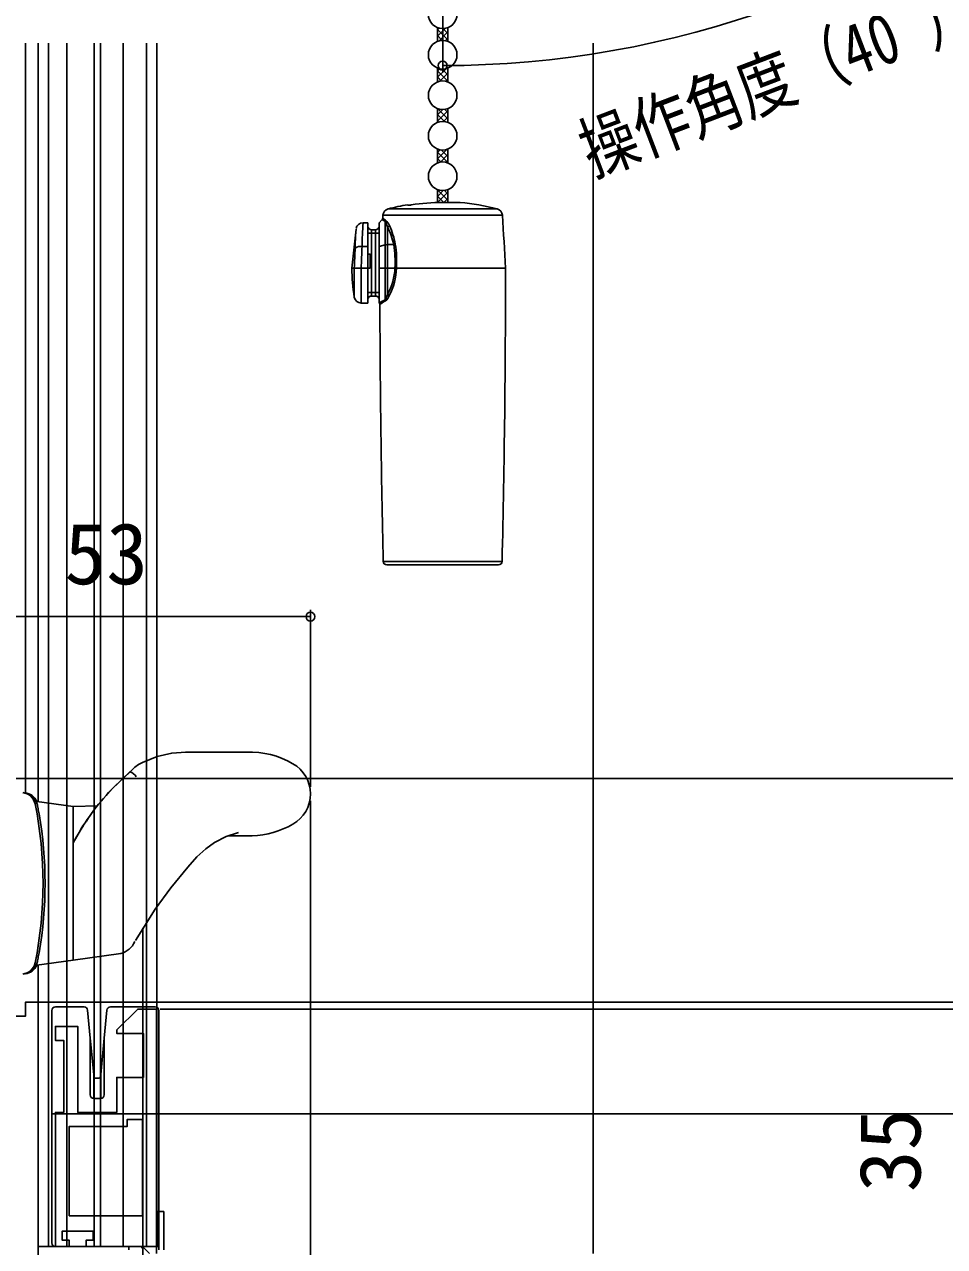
# Model space of a CAD drawing. Units: millimetres, scale not verified. Extents: x -525 to 525, y -785 to 780.
# Drawn here: x -242 to -110.2, y 48.3 to 223.3 of the extents above; entities that cross this region are included whole.
import ezdxf
from ezdxf.enums import TextEntityAlignment as Align

# ---------------------------------------------------------------- set-up
doc = ezdxf.new("R2010")
doc.units = ezdxf.units.MM
doc.header["$LTSCALE"] = 4
for name, color, linetype in [('0-3_YKK_11', 7, 'Continuous'), ('0-4_YKK_11E', 7, 'Continuous'), ('0-5_YKK_12', 2, 'Continuous'), ('0-6_YKK_13', 4, 'Continuous'), ('0-8_YKK_D', 6, 'Continuous'), ('0-A_YSS_K', 3, 'Continuous')]:
    doc.layers.add(name, color=color, linetype=linetype)
doc.styles.add('ＭＳ ゴシック', font='')
doc.styles.get('ＭＳ ゴシック').set_extended_font_data('MS Gothic')

msp = doc.modelspace()

# ---------------------------------------------------------------- linework, layer by layer
at = {"layer": '0-3_YKK_11'}
msp.add_lwpolyline([(-354, 27.3), (-293.4, 27.3), (-293.4, -0.7), (-290, -0.7), (-290, 1.2), (-290.5, 1.7), (-291, 2.2), (-291, 27.3), (-240, 27.3), (-240, 28.8), (-227.5, 28.8), (-227.5, 27.3), (-225, 27.3), (-225, 31.3), (-240, 31.3), (-240, 83.3), (-241.8, 83.3), (-241.8, 81.3), (-250, 81.3), (-250, 78)], dxfattribs=at)
at = {"layer": '0-4_YKK_11E'}
msp.add_lwpolyline([(-224.031, 47.3), (-225.031, 48.3), (-233.131, 48.3), (-233.131, 49.2), (-232.131, 49.2), (-232.131, 50.5), (-236.531, 50.5), (-236.531, 49.2), (-235.531, 49.2), (-235.531, 48.3), (-237.531, 48.3), (-237.531, 67.5), (-236.331, 67.5), (-236.331, 77.8), (-237.531, 77.8), (-237.531, 79.8), (-234.331, 79.8), (-234.331, 67.5), (-228.731, 67.5), (-228.731, 72.5), (-224.931, 72.5), (-224.931, 78.8), (-228.731, 78.8), (-228.731, 79.3), (-225.731, 82.3), (-223.031, 82.3), (-223.031, 47.3)], dxfattribs=at)
msp.add_lwpolyline([(-225.031, 52.7), (-225.031, 66.5), (-227.231, 66.5), (-227.231, 65.5), (-235.531, 65.5), (-235.531, 52.7)], close=True, dxfattribs=at)
at = {"layer": '0-5_YKK_12'}
for p, q in [((-241.8, 220.627), (-241.8, 113.23)), ((-240, 220.627), (-240, 112.003)), ((-238.5, 220.627), (-238.5, 48.3)), ((-235.9, 220.627), (-235.9, 48.3)), ((-231.95, 220.627), (-231.95, 48.3)), ((-231.05, 220.627), (-231.05, 48.3)), ((-227.8, 220.627), (-227.8, 48.3)), ((-224.5, 220.627), (-224.5, 48.3)), ((-223.003, 220.627), (-223, 48.3)), ((-225, 30.8), (-225, 93.882)), ((-240, 88.597), (-240, 82.8)), ((-240, 88.597), (-240, 72.23)), ((-239.999, 88.597), (-239.998, 48.306)), ((-241.8, 87.39), (-241.8, 87.37)), ((-223, 48.3), (-240, 48.3))]:
    msp.add_line(p, q, dxfattribs=at)
at = {"layer": '0-6_YKK_13'}
for p, q in [((-182.818, 222.842), (-182.818, 220.858)), ((-182.818, 222.534), (-182.586, 222.766)), ((-182.818, 221.636), (-181.725, 222.729)), ((-182.818, 222.59), (-181.318, 221.09)), ((-182.031, 222.7), (-181.318, 221.988)), ((-181.318, 222.842), (-181.318, 220.858)), ((-182.818, 221.692), (-182.126, 220.999)), ((-182.637, 220.92), (-181.318, 222.238)), ((-181.693, 220.965), (-181.318, 221.34)), ((-182.818, 217.042), (-182.818, 215.058)), ((-181.37, 217.023), (-181.318, 216.971)), ((-181.318, 217.042), (-181.318, 215.058)), ((-182.818, 215.721), (-181.581, 216.959)), ((-182.818, 216.619), (-182.493, 216.945)), ((-182.818, 216.675), (-181.318, 215.175)), ((-182.818, 215.777), (-182.235, 215.193)), ((-182.484, 215.157), (-181.318, 216.323)), ((-182.147, 216.901), (-181.318, 216.073)), ((-181.598, 215.145), (-181.318, 215.425)), ((-182.818, 211.242), (-182.818, 209.258)), ((-182.818, 211.231), (-182.811, 211.239)), ((-182.818, 210.333), (-182.051, 211.1)), ((-182.818, 209.435), (-181.318, 210.935)), ((-182.818, 210.389), (-181.814, 209.384)), ((-182.747, 211.216), (-181.318, 209.787)), ((-181.958, 209.397), (-181.318, 210.037)), ((-181.757, 211.124), (-181.318, 210.685)), ((-181.318, 211.242), (-181.318, 209.258)), ((-182.818, 209.491), (-182.645, 209.317)), ((-182.818, 205.442), (-182.818, 203.458)), ((-182.818, 204.047), (-181.479, 205.387)), ((-182.818, 204.945), (-182.431, 205.332)), ((-182.818, 205.001), (-181.318, 203.501)), ((-182.226, 205.306), (-181.318, 204.399)), ((-181.425, 205.404), (-181.318, 205.297)), ((-181.318, 205.442), (-181.318, 203.458)), ((-182.818, 204.103), (-182.302, 203.587)), ((-182.393, 203.574), (-181.318, 204.649)), ((-181.539, 203.53), (-181.318, 203.751)), ((-182.818, 199.642), (-182.818, 197.791)), ((-182.818, 199.557), (-182.756, 199.619)), ((-182.818, 199.613), (-181.318, 198.113)), ((-181.822, 199.515), (-181.318, 199.011)), ((-181.318, 199.642), (-181.318, 197.8)), ((-182.818, 198.659), (-181.975, 199.502)), ((-182.818, 198.715), (-181.897, 197.793)), ((-182.818, 197.817), (-182.793, 197.791)), ((-182.788, 197.791), (-181.318, 199.261)), ((-179.568, 197.8), (-182.068, 197.8)), ((-181.889, 197.792), (-181.318, 198.363)), ((-174.26, 196.87), (-189.877, 196.87)), ((-187.068, 197.417), (-187.068, 197.485)), ((-193.471, 194.904), (-192.768, 194.904)), ((-192.768, 194.904), (-192.768, 191.484)), ((-191.168, 194.904), (-190.731, 195.342)), ((-191.168, 194.904), (-191.168, 191.484)), ((-190.644, 195.533), (-190.614, 195.972)), ((-190.614, 195.972), (-173.523, 195.972)), ((-190.315, 195.095), (-190.315, 191.723)), ((-189.961, 191.764), (-189.961, 194.287)), ((-195.068, 188.404), (-194.466, 193.998)), ((-192.768, 193.404), (-192.268, 193.404)), ((-192.268, 193.404), (-192.268, 193.904)), ((-191.668, 193.904), (-192.268, 193.904)), ((-192.268, 184.904), (-192.268, 193.404)), ((-192.268, 193.404), (-191.668, 193.404)), ((-191.668, 193.404), (-191.668, 193.904)), ((-191.668, 193.404), (-191.168, 193.404)), ((-191.168, 191.484), (-190.315, 191.723)), ((-191.168, 191.484), (-191.168, 188.404)), ((-190.315, 191.723), (-190.315, 188.404)), ((-189.084, 191.764), (-189.961, 191.764)), ((-189.961, 188.404), (-189.961, 191.764)), ((-192.768, 190.404), (-192.768, 188.404)), ((-195.068, 188.404), (-194.723, 188.404)), ((-194.723, 188.404), (-194.723, 188.404)), ((-194.723, 188.404), (-194.723, 184.239)), ((-193.736, 188.4), (-193.735, 188.404)), ((-193.736, 183.404), (-193.736, 188.4)), ((-192.768, 188.404), (-193.735, 188.404)), ((-192.768, 188.404), (-192.768, 183.404)), ((-191.168, 188.404), (-190.315, 188.404)), ((-191.168, 188.404), (-191.168, 183.404)), ((-190.315, 188.404), (-189.961, 188.404)), ((-190.315, 188.404), (-190.315, 183.882)), ((-188.909, 188.404), (-189.961, 188.404)), ((-189.961, 184.645), (-189.961, 188.404)), ((-188.909, 188.404), (-188.689, 188.404)), ((-173.068, 188.404), (-188.689, 188.404)), ((-192.268, 184.904), (-192.768, 184.904)), ((-192.268, 184.904), (-192.268, 184.404)), ((-192.268, 184.404), (-191.668, 184.404)), ((-191.668, 184.904), (-191.668, 184.404)), ((-191.168, 184.904), (-191.668, 184.904)), ((-192.768, 183.404), (-193.736, 183.404)), ((-191.148, 183.384), (-191.168, 183.404)), ((-173.557, 146.393), (-190.58, 146.393)), ((-190.08, 145.904), (-174.057, 145.904)), ((-210.146, 119.094), (-210.134, 119.095)), ((-240.42, 111.67), (-240.653, 112.274)), ((-235, 111.3), (-240.201, 112.031)), ((-240.004, 111.028), (-240.076, 111.4)), ((-231.492, 111.422), (-235, 111.3)), ((-235, 111.3), (-235, 110.43)), ((-235, 110.429), (-235, 111.3)), ((-235, 109.633), (-235, 110.43)), ((-235, 110.429), (-235, 109.639)), ((-235, 106.27), (-235, 109.639)), ((-235, 109.633), (-235, 106.101)), ((-233.086, 109.223), (-232.772, 109.7)), ((-234.544, 106.91), (-234.528, 106.937)), ((-211.324, 107.593), (-211.748, 107.456)), ((-211.603, 107.1), (-211.46, 107.1)), ((-235, 105.665), (-235, 106.109)), ((-235, 105.665), (-235, 106.101)), ((-235, 106.101), (-235, 106.101)), ((-235, 100.3), (-235, 105.665)), ((-218.576, 102.635), (-217.247, 104.104)), ((-235, 90.971), (-235, 100.3)), ((-235, 90.961), (-235, 100.3)), ((-226.07, 92.124), (-223.258, 96.585)), ((-240.202, 88.569), (-235, 89.3)), ((-240.076, 89.2), (-240.004, 89.572)), ((-235, 90.17), (-235, 90.971)), ((-235, 90.961), (-235, 90.171)), ((-235, 89.3), (-228.158, 90.262)), ((-235, 89.3), (-235, 90.171)), ((-235, 89.3), (-235, 90.17)), ((-240.489, 88.731), (-240.42, 88.93)), ((-237.43, 82.6), (-237.531, 82.6)), ((-234.831, 82.6), (-237.43, 82.6)), ((-233.903, 82.6), (-234.831, 82.6)), ((-233.417, 82.6), (-233.903, 82.6)), ((-229.158, 82.6), (-229.644, 82.6)), ((-225.492, 82.6), (-229.158, 82.6)), ((-225.492, 82.6), (-225.431, 82.6)), ((-225.492, 82.597), (-225.492, 82.6)), ((-223.232, 82.6), (-225.431, 82.6)), ((-238.031, 82.1), (-238.031, 48.8)), ((-232.531, 78.112), (-232.919, 82.148)), ((-230.142, 82.148), (-230.531, 78.112)), ((-222.731, 47.8), (-222.731, 82.1)), ((-232.531, 70), (-232.531, 78.112)), ((-230.531, 78.112), (-231.031, 72.92)), ((-230.531, 78.112), (-230.531, 70)), ((-232.031, 72.92), (-232.007, 72.672)), ((-231.708, 72.4), (-231.353, 72.4)), ((-231.055, 72.672), (-231.031, 72.92)), ((-231.031, 72.92), (-231.031, 69.5)), ((-231.031, 69.5), (-232.031, 69.5)), ((-223, 53.3), (-222, 53.3)), ((-222.8, 53.3), (-222.8, 48.3)), ((-222, 53.3), (-222, 47.8)), ((-227.6, 48.3), (-240, 48.3)), ((-240, 48.3), (-240, 47.8)), ((-237.531, 48.3), (-237.426, 48.3)), ((-237.426, 48.3), (-237.168, 48.3)), ((-237.168, 48.3), (-237.031, 48.3)), ((-232.131, 48.3), (-231.631, 48.3)), ((-231.631, 48.3), (-227.031, 48.3)), ((-225.258, 48.3), (-227.031, 48.3)), ((-227.031, 48.3), (-227.031, 47.8)), ((-225.782, 48.3), (-225.756, 48.274)), ((-222.8, 48.3), (-224.7, 48.3))]:
    msp.add_line(p, q, dxfattribs=at)
for points in [[(-190.73, 195.341), (-190.731, 195.342), (-190.704, 195.324), (-190.627, 195.275), (-190.496, 195.196), (-190.315, 195.095)], [(-190.242, 195.262), (-190.537, 195.456), (-190.616, 195.513), (-190.644, 195.534), (-190.643, 195.533)], [(-190.315, 195.095), (-190.157, 194.807), (-189.961, 194.287)], [(-191.668, 193.404), (-191.668, 184.904), (-192.268, 184.904)], [(-194.578, 192.055), (-194.585, 191.867), (-194.608, 191.27)], [(-192.768, 190.404), (-192.768, 191.484), (-193.614, 191.484)], [(-192.768, 188.404), (-192.468, 188.404), (-192.468, 190.404), (-192.768, 190.404)], [(-190.315, 183.882), (-190.598, 183.736), (-190.827, 183.6), (-191, 183.487), (-191.109, 183.412), (-191.148, 183.385), (-191.144, 183.388)], [(-189.961, 184.645), (-190.157, 184.148), (-190.315, 183.882)], [(-191.057, 183.176), (-191.06, 183.174), (-191.023, 183.204), (-190.924, 183.281), (-190.764, 183.4), (-190.54, 183.551), (-190.254, 183.719)], [(-218.865, 119.1), (-220.851, 118.954), (-222.928, 118.485), (-225.059, 117.619), (-225.617, 117.314), (-226.141, 116.947), (-226.807, 116.272)], [(-210.163, 119.094), (-210.251, 119.095), (-210.67, 119.096), (-211.408, 119.098), (-212.459, 119.098), (-213.807, 119.099), (-215.428, 119.1), (-217.278, 119.1), (-218.87, 119.1)], [(-226.808, 116.283), (-229.355, 113.89), (-230.081, 113.052)], [(-229.342, 113.902), (-229.215, 114.046), (-226.859, 116.254), (-226.85, 116.262), (-226.843, 116.268)], [(-226.843, 116.268), (-226.836, 116.265), (-226.829, 116.268)], [(-235, 106.101), (-233.934, 107.93), (-233.51, 108.576)], [(-214.748, 106.146), (-213.088, 106.997), (-211.324, 107.593)], [(-212.781, 107.101), (-212.063, 107.102), (-210.913, 107.102), (-210.075, 107.104), (-209.558, 107.105), (-209.354, 107.106)], [(-217.247, 104.104), (-216, 105.263), (-214.748, 106.146)], [(-223.258, 96.585), (-221.005, 99.673), (-218.576, 102.635)], [(-232.031, 69.5), (-232.031, 72.92), (-232.531, 78.112)], [(-225.031, 48.1), (-225.031, 48.074), (-225.258, 48.3)]]:
    msp.add_lwpolyline(points, dxfattribs=at)
for centre in [(-182.068, 224.75), (-182.068, 218.95), (-182.068, 213.15), (-182.068, 207.35), (-182.068, 201.55)]:
    msp.add_circle(centre, 2.05, dxfattribs=at)
for centre, radius, start, end in [((-182.068, 167.904), 29.896, 90, 98.65727), ((-182.068, 167.904), 30, 74.91336, 85.21981), ((-189.616, 195.905), 1, 105.08664, 176.13121), ((-182.068, 167.904), 30, 99.59407, 105.08664), ((-186.997, 199.548), 2.132, 268.08066, 281.59628), ((-174.52, 195.905), 1, 3.86879, 74.91336), ((-193.476, 193.908), 0.993, 89.78669, 171.37531), ((-110.108, 189.691), 83.525, 176.43261, 178.76977), ((-192.268, 194.404), 0.5, 180, 270), ((-191.668, 194.404), 0.5, 270, 0), ((-190.943, 195.554), 0.3, 315.0979, 356.08699), ((-190.557, 195.299), 0.317, 319.82581, 353.2347), ((-191.465, 193.825), 1.887, 20.43392, 49.59767), ((-190.042, 194.672), 0.392, 281.81457, 331.4072), ((-198.067, 190.057), 9.144, 10.76461, 27.56232), ((-198.888, 190.102), 10.182, 9.77589, 25.49037), ((-672.383, 162.236), 500, 3, 3.86879), ((-154.884, 190.743), 39.715, 175.2981, 178.10674), ((-438.863, 199.562), 244.395, 357.38327, 358.05567), ((-193.865, 190.235), 1.274, 78.62238, 125.68459), ((-467.703, 200.687), 274.243, 357.43298, 358.07696), ((-189.981, 190.391), 1.373, 89.16916, 104.06203), ((-189.192, 192.572), 0.815, 277.55365, 294.48996), ((-202.773, 189.369), 13.896, 356.0829, 9.92597), ((-203.712, 189.397), 15.056, 356.21989, 9.30203), ((-169.818, 188.404), 25.25, 180, 189.49424), ((-194.208, 193.859), 5.479, 264.61081, 274.93912), ((-197.055, 188.657), 8.149, 330.51023, 358.22402), ((-197.65, 188.611), 8.964, 332.39787, 358.6776), ((-201.751, 188.404), 12.842, 0, 0.06834), ((-189.338, 180.647), 7.784, 85.21078, 86.83674), ((-1979.568, 188.404), 1806.5, 358.66742, 0), ((-193.736, 184.404), 1, 189.49424, 270), ((-192.268, 183.904), 0.5, 90, 180), ((-191.668, 183.904), 0.5, 0, 90), ((-190.586, 183.688), 0.333, 5.33754, 35.61), ((-191.319, 185.08), 1.728, 308.05524, 338.92488), ((-190.08, 184.217), 0.445, 32.84838, 74.50016), ((-191.361, 183.173), 0.3, 0.59396, 44.70299), ((1615.432, 188.404), 1806.5, 180.16582, 181.33258), ((-190.08, 146.404), 0.5, 181.33258, 270), ((-174.057, 146.404), 0.5, 270, 358.66742), ((-211.092, 33.055), 86.046, 89.3586, 90.28206), ((-209.75, 106.569), 12.531, 60.13717, 91.811), ((-206, 113.1), 5, 299.86283, 60.13717), ((-227.473, 114.504), 1.873, 34.88436, 70.34529), ((-242.382, 111.292), 2.003, 11.41045, 85.02987), ((-242.085, 111.25), 2, 11.31689, 85), ((-242.043, 111.246), 2, 22.93863, 85.0001), ((-205.081, 90.432), 33.743, 136.42823, 151.32425), ((-296.8, 100.3), 57.515, 348.59796, 11.40204), ((-297.003, 100.3), 57.718, 348.62054, 11.37946), ((-296.8, 100.3), 57.8, 11.07235, 11.31689), ((-296.8, 100.3), 57.8, 9.89342, 10.69596), ((-296.8, 100.3), 57.8, 350.10658, 9.89342), ((-209.75, 119.631), 12.531, 271.811, 299.86283), ((-210.872, 259.192), 152.094, 269.7616, 270.57201), ((-228.812, 93.054), 2.857, 283.20683, 337.70965), ((-296.8, 100.3), 57.8, 349.30404, 350.10658), ((-242.382, 89.308), 2.003, 274.97329, 348.58639), ((-242.085, 89.35), 2, 275, 348.68311), ((-242.043, 89.354), 2, 274.9999, 336.98343), ((-296.8, 100.3), 57.8, 348.68311, 348.92765), ((-233.417, 82.1), 0.5, 5.5, 90), ((-229.644, 82.1), 0.5, 90, 174.5), ((-223.231, 82.1), 0.5, 0.03924, 89.96081), ((-231.708, 72.7), 0.3, 185.5, 270), ((-231.353, 72.7), 0.3, 270, 354.5), ((-232.031, 70), 0.5, 180, 270), ((-231.031, 70), 0.5, 270, 0)]:
    msp.add_arc(centre, radius, start, end, dxfattribs=at)
for centre, major_axis, ratio, start_param, end_param in [((-237.531, 82.1), (0.5, 0), 0.999962, 1.5707963, 3.1415927), ((-223.232, 82.1), (-0.527, 0), 0.948965, 4.7110867, 4.712389), ((-237.531, 48.8), (0.5, 0), 0.999962, 3.1415927, 4.712389), ((-237.426, 48.8), (-0.5, 0), 0.999962, 1.5620697, 1.5707963)]:
    msp.add_ellipse(centre, major_axis=major_axis, ratio=ratio, start_param=start_param, end_param=end_param, dxfattribs=at)
at = {"layer": '0-8_YKK_D'}
for p, q in [((-182.068, 307.8), (-182.068, 216.404)), ((-254, 138.489), (-201, 138.489)), ((-201, 114.1), (-201, 139.489)), ((-253, 115.3), (-43, 115.3)), ((-201, 112.1), (-201, -41.7)), ((-239.9, 83.3), (-63, 83.3)), ((-238.128, 83.3), (-43, 83.3)), ((-238, 83.3), (-43, 83.3)), ((-222.531, 82.3), (-108, 82.3)), ((-238.128, 67.3), (-43, 67.3)), ((-221, 67.3), (-23, 67.3)), ((-220, 67.3), (-23, 67.3))]:
    msp.add_line(p, q, dxfattribs=at)
for centre in [(-182.068, 217.404), (-201, 138.489)]:
    msp.add_circle(centre, 0.637, dxfattribs=at)
msp.add_arc((-182.068, 357.246), 139.842, 270, 310, dxfattribs=at)
at = {"layer": '0-A_YSS_K'}
msp.add_line((-160.5, 220.627), (-160.5, 47.3), dxfattribs=at)

# ---------------------------------------------------------------- texts
at = {"layer": '0-8_YKK_D', "style": 'ＭＳ ゴシック', "width": 0.8}
msp.add_text('操作角度（40ﾟ）', height=7.331, rotation=20.872, dxfattribs=at).set_placement((-159.891, 199.375), align=Align.BOTTOM_LEFT)
at = {"layer": '0-8_YKK_D', "style": 'ＭＳ ゴシック'}
msp.add_text('53', height=8.798, dxfattribs=at).set_placement((-236.227, 140.489), align=Align.BOTTOM_LEFT)
msp.add_text('35', height=8.798, rotation=90, dxfattribs=at).set_placement((-111, 56.073), align=Align.BOTTOM_LEFT)

doc.saveas('drawing.dxf')
